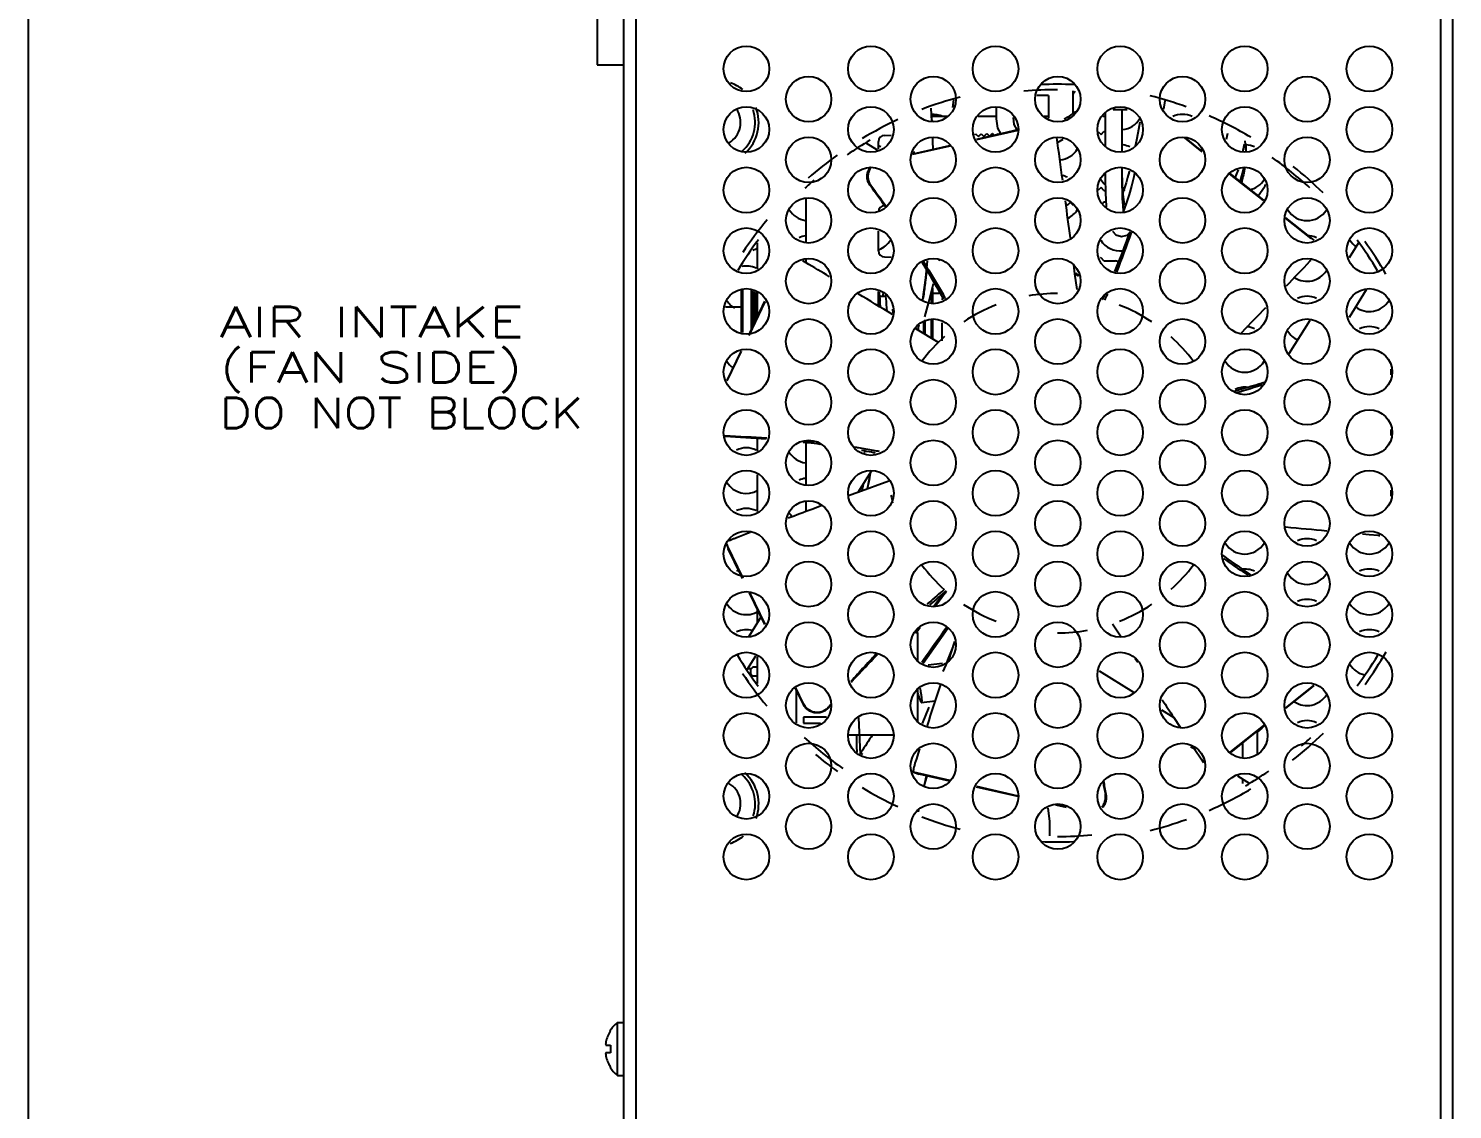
# Model space of a CAD drawing. Header units: inches. Extents: x 0 to 34, y 0 to 22.
# Drawn here: x 0 to 5.87, y 14.75 to 19.2 of the extents above; entities that cross this region are included whole.
import ezdxf
from ezdxf.enums import TextEntityAlignment as Align

# ---------------------------------------------------------------- set-up
doc = ezdxf.new("R2010")
doc.units = ezdxf.units.IN
doc.header["$LTSCALE"] = 1.87
doc.header["$MEASUREMENT"] = 0
doc.layers.get('0').update_dxf_attribs({"linetype": 'CONTINUOUS'})
for name, color, linetype in [('02___PRT_ALL_AXES', 7, 'CONTINUOUS'), ('3_ALL_AXES', 7, 'CONTINUOUS'), ('6_ALL_SURFS', 7, 'CONTINUOUS'), ('7_ALL_FEATURES', 7, 'CONTINUOUS')]:
    doc.layers.add(name, color=color, linetype=linetype)
doc.styles.get("Standard").update_dxf_attribs({"font": 'SIMPLEX.SHX'})

msp = doc.modelspace()

# ---------------------------------------------------------------- linework, layer by layer
at = {"color": 8}
for p, q in [((0, 0), (0, 22)), ((2.4563131483, 8.7573040908), (2.4563131483, 21.4463040908)), ((2.5063131483, 8.7573040908), (2.5063131483, 21.4463040908)), ((5.824313148300001, 21.4463040908), (5.824313148300001, 8.7123040908)), ((5.874313148300001, 21.4623040908), (5.874313148300001, 8.7123040908)), ((2.3463131483, 19.8053040908), (2.3463131483, 19.0553040908)), ((2.3463131483, 19.0553040908), (2.4563131483, 19.0553040908)), ((4.2083131483, 18.9283040908), (4.1590263518, 18.9283040908)), ((4.2083131483, 18.9283040908), (4.2083131483, 18.8355442062)), ((4.3083131483, 18.9479947728), (4.3083131483, 18.8550561232)), ((3.7270243799, 18.8219947704), (3.7231172556, 18.8757018912)), ((3.8161249139, 18.910114373), (3.8114309214, 18.8785823235)), ((4.4749318818, 18.8705481853), (4.5316944149, 18.8705481853)), ((4.4770395263, 18.8705481853), (4.4770395263, 18.8714212002)), ((4.6838617046, 18.872145235), (4.6889141312, 18.9070316229)), ((3.7256544259, 18.8433040908), (3.7890471671, 18.8433040908)), ((3.7268406997, 18.8266651036), (3.7271159427, 18.8220246176)), ((3.7271159427, 18.8220246176), (3.7272631742, 18.819490827)), ((3.9180948943, 18.8433040908), (3.9922575567, 18.8433040908)), ((4.1895791296, 18.8433040908), (4.2083131483, 18.8433040908)), ((4.4320948943, 18.8433040908), (4.4419671473, 18.8433040908)), ((3.5306721138, 18.7637328516), (3.5593426997, 18.7642332986)), ((3.7303008178, 18.7496358007), (3.7301872626, 18.7567702543)), ((3.903949392, 18.7674543542), (3.9066938615, 18.7702963356)), ((3.9066938615, 18.7702963356), (3.9070663878, 18.7703028381)), ((3.9070663878, 18.7703028381), (3.9185758246, 18.7591883042)), ((3.9118495809, 18.748365143), (4.083223154100001, 18.7880782432)), ((3.9125490868, 18.7466928544), (4.082168601, 18.7855409091)), ((3.9185758246, 18.7591883042), (3.9296903585, 18.770697741)), ((3.9296903585, 18.770697741), (3.9300628848, 18.7707042435)), ((3.9300628848, 18.7707042435), (3.9415723216, 18.7595897095)), ((3.9415723216, 18.7595897095), (3.9526868555, 18.7710991463)), ((3.9526868555, 18.7710991463), (3.9530593818, 18.7711056488)), ((3.9530593818, 18.7711056488), (3.9640867079, 18.7604566837)), ((3.9652855151, 18.7607332759), (3.9756833525, 18.7715005517)), ((3.9756833525, 18.7715005517), (3.9760558788, 18.7715070542)), ((3.9760558788, 18.7715070542), (3.9829724845, 18.7648277657)), ((3.9944108166, 18.767481244), (3.9986798495, 18.771901957)), ((3.9986798495, 18.771901957), (3.9990523757, 18.7719084595)), ((3.9990523757, 18.7719084595), (4.0018498582, 18.7692069621)), ((4.2446276945, 18.7351814913), (4.2681050258, 18.7477775996)), ((4.4126167953, 18.7791272533), (4.4129893215, 18.7791337558)), ((4.4129893215, 18.7791337558), (4.4244987583, 18.7680192218)), ((4.4244987583, 18.7680192218), (4.4356132923, 18.7795286586)), ((4.4356132923, 18.7795286586), (4.4420691473, 18.779641346)), ((4.7681463016, 18.7535594925), (4.8401782611, 18.6962216204)), ((4.7739135737, 18.7511425322), (4.8388019976, 18.6993472118)), ((4.9467390594, 18.7713634769), (4.940607074, 18.7465528609)), ((5.0225659954, 18.6964798913), (5.0193378394, 18.7411177816)), ((3.4541172927, 18.7335191066), (3.5002533752, 18.704634671)), ((3.5061084239, 18.7070599116), (3.5061084239, 18.7387366592)), ((3.648283689, 18.6861679986), (3.8017807176, 18.7213235111)), ((3.6490769919, 18.6879508353), (3.8011503647, 18.7228320011)), ((5.0099008655, 18.6958493056), (5.0167656846, 18.7287793427)), ((4.9982282184, 18.5725255978), (5.0141969666, 18.6310133261)), ((4.953619827, 18.6059214533), (5.0932746726, 18.494755358)), ((4.9552822213, 18.6066058067), (5.0939916292, 18.4965086016)), ((4.9778596288, 18.5886857045), (4.991326681499999, 18.6215401438)), ((3.474832092, 18.5569363525), (3.4713519473, 18.5584805658)), ((3.4732532998, 18.5558614104), (3.4713519473, 18.5584805658)), ((4.4126167953, 18.5374809283), (4.4129893215, 18.5374744259)), ((4.4244987583, 18.5493927966), (4.4129893215, 18.5374744259)), ((4.4356132923, 18.537079523), (4.4244987583, 18.5493927966)), ((4.4356132923, 18.537079523), (4.4422951824, 18.5369628902)), ((3.2061084239, 18.5017487284), (3.2061084239, 18.3248594532)), ((4.2790550693, 18.4828193737), (4.2865197764, 18.4756107898)), ((4.2865197764, 18.4756107898), (4.297634310299999, 18.4871202266)), ((4.297634310299999, 18.4871202266), (4.2980068366, 18.487126729)), ((4.2980068366, 18.487126729), (4.3095162734, 18.4760121951)), ((4.4313466764, 18.4851104486), (4.4356132923, 18.4895286586)), ((4.4356132923, 18.4895286586), (4.4442913026, 18.4896801339)), ((4.5200059521, 18.4591122631), (4.515984591, 18.4495527742)), ((4.530059318999999, 18.487347204), (4.5200059521, 18.4591122631)), ((5.1844796001, 18.4221556884), (5.2893420845, 18.3386845215)), ((5.1853174189, 18.4241858133), (5.2908570246, 18.3406498547)), ((3.5061084239, 18.2878715224), (3.5061084239, 18.36954827)), ((4.4719943091, 18.3693314028), (4.4849827908, 18.3535270866)), ((4.4849827908, 18.3535270866), (4.5083173244, 18.3464091032)), ((4.5081649297, 18.3464125392), (4.5327648396, 18.3527739763)), ((4.5327648396, 18.3527739763), (4.539309366499999, 18.3589162834)), ((5.2908570246, 18.3406498547), (5.3024181706, 18.3314692717)), ((3.0063131483, 18.3208789078), (3.0063131483, 18.2129437011)), ((5.4488727789, 18.2603966739), (5.4876582414, 18.3223473149)), ((3.2075546586, 18.2387189968), (3.1939717702, 18.2467494514)), ((3.2061084239, 18.2517487284), (3.2061084239, 18.2394798355)), ((3.5306721138, 18.26287533), (3.5585784445, 18.2623882232)), ((3.6974208864, 18.2344138477), (3.6933091932, 18.2409182594)), ((3.7020429198, 18.1760934897), (3.7090438494, 18.2471656316)), ((3.7570638311, 18.2465520223), (3.7580211835, 18.2503878711)), ((4.3169171699, 18.1933787717), (4.3122651703, 18.2295119787)), ((4.4244987583, 18.2593927966), (4.4222522115, 18.2570664292)), ((4.4356132923, 18.247079523), (4.4244987583, 18.2593927966)), ((4.4356132923, 18.247079523), (4.4835669226, 18.2462424893)), ((5.2863299469, 18.2453660727), (5.2907097104, 18.249992867)), ((3.6888510101, 18.0878066979), (3.7020429198, 18.1760934897)), ((3.7146066211, 18.0764376111), (3.7337715673, 18.1532263009)), ((4.3167183227, 18.1934701355), (4.320630807300001, 18.1975216319)), ((4.3168732717, 18.1933731265), (4.3310291436, 18.1845105542)), ((4.325285577, 18.1282001726), (4.3169171699, 18.1933787717)), ((4.320630807300001, 18.1975216319), (4.3210033336, 18.1975281344)), ((4.3210033336, 18.1975281344), (4.3325127704, 18.1864136005)), ((2.9413131483, 17.9525883621), (2.9413131483, 18.1240198196)), ((2.9463131483, 17.9505172943), (2.9463131483, 18.1260908874)), ((2.9813131483, 18.1240198196), (2.9813131483, 17.9606641406)), ((2.9863131483, 17.9711055989), (2.9863131483, 18.1219487518)), ((2.9913131483, 18.1198776839), (2.9913131483, 17.9815470573)), ((2.9963131483, 17.9919885157), (2.9963131483, 18.1178066161)), ((3.0013131483, 18.1157355483), (3.0013131483, 18.002429974)), ((3.0063131483, 18.1136644805), (3.0063131483, 18.0128714324)), ((3.5061084239, 18.0601182529), (3.5061084239, 18.11954827)), ((3.5358889189, 18.0998040908), (3.5119326207, 18.0998040908)), ((3.7238131462, 18.1133256355), (3.7238131297, 18.0733249138)), ((3.7293131483, 18.1353626375), (3.7293131483, 18.0710467315)), ((5.5186778828, 18.1270703925), (5.4475823551, 18.0135120326)), ((2.9727735981, 17.938793475), (3.0392587333, 18.0770628773)), ((2.9765320103, 17.9505696622), (3.0382173769, 18.0795938908)), ((3.6979665864, 18.0163092172), (3.7146066211, 18.0764376111)), ((3.7754799151, 18.0881731382), (3.7728865913, 18.0928599238)), ((4.4309033263, 18.0872531895), (4.4313336239, 18.0881864922)), ((3.6933131483, 17.9468547363), (3.6933131483, 17.9994941225)), ((3.6988132154, 17.9929279643), (3.6988131483, 18.0033040908)), ((3.6988131673, 17.9435189317), (3.6988132154, 17.9929279643)), ((3.7238131483, 18.0033040908), (3.7238131396, 17.9283562525)), ((3.7293131483, 18.0033040908), (3.7293131483, 17.9250204541)), ((5.2010225421, 17.8645142983), (5.286853833, 18.0016095692)), ((2.9712530004, 17.9395442899), (2.9765320103, 17.9505696622)), ((3.7534564409, 17.9103773579), (3.6608875798, 17.9665773723)), ((5.0036271188, 17.9499570593), (5.0073890904, 17.9538538958)), ((2.8818647812, 17.7533200665), (2.939476155, 17.8732389513)), ((2.8826309941, 17.7513235399), (2.9417062867, 17.8741826628)), ((5.6203131483, 17.8003751586), (5.6203131483, 17.776233023)), ((5.6219554077, 17.7962602789), (5.6219343109, 17.7803233669)), ((2.8734042687, 17.5236693843), (2.870033192, 17.523790029)), ((3.0063131483, 17.5116522324), (3.0063131483, 17.4629437011)), ((5.6203131483, 17.5503751586), (5.6203131483, 17.526233023)), ((5.621931135800001, 17.546386814), (5.6219502272, 17.5302837627)), ((3.2033199219, 17.497009602), (3.1960095292, 17.4977996936)), ((3.2061084239, 17.496572066), (3.2061084239, 17.3248594532)), ((3.4468563121, 17.4560912983), (3.4495679033, 17.4604224266)), ((3.0063131483, 17.3636644805), (3.0063131483, 17.2129437011)), ((3.548649125, 17.3381915014), (3.4208515648, 17.2912641468)), ((3.477166386, 17.3811438336), (3.4208677772, 17.2912200663)), ((3.468186061, 17.3478723687), (3.4594352522, 17.3053970364)), ((3.4687516364, 17.3482613765), (3.4599479756, 17.3056015269)), ((3.4740843709, 17.3762210404), (3.468186061, 17.3478723687)), ((3.4208515648, 17.2912641468), (3.3854804619, 17.2782466856)), ((5.6203131483, 17.3003751586), (5.6203131483, 17.276233023)), ((3.2061084239, 17.2517487284), (3.2061084239, 17.2117707878)), ((3.2698505715, 17.2355441842), (3.2314844511, 17.2213128915)), ((2.9654067864, 17.1214544153), (2.9245949675, 17.1059292464)), ((2.9770804093, 17.1258841514), (2.9654067864, 17.1214544153)), ((5.5027812076, 17.1203365116), (5.5300423301, 17.1179691486)), ((5.5300423301, 17.1179691486), (5.5680367474, 17.114706478)), ((2.8780803024, 17.0820345117), (2.8815215194, 17.072605747)), ((2.8815182274, 17.0725981853), (2.8866031016, 17.0586652158)), ((2.8815215194, 17.072605747), (2.8866470263, 17.0585606554)), ((2.9476580335, 16.9377205828), (2.8820319102, 17.0738383254)), ((2.8866470263, 17.0585606554), (2.8866076221, 17.0586668576)), ((2.9371513995, 16.9543159335), (2.8866470263, 17.0585606554)), ((2.9456982422, 16.9367217223), (2.9371513995, 16.9543159335)), ((5.0243949927, 16.9543851887), (5.0287970254, 16.9514915837)), ((5.0287970254, 16.9514915837), (5.0311128592, 16.9499730002)), ((3.038001269700001, 16.7464259909), (2.9748413845, 16.8767074708)), ((3.038853827, 16.7485677741), (2.9776354882, 16.8755431563)), ((3.77539313, 16.8761075423), (3.7334588764, 16.8189633191)), ((3.0063131483, 16.8117720913), (3.0063131483, 16.7524273583)), ((3.7218099482, 16.8313881489), (3.7174489486, 16.8275874149)), ((2.9729387118, 16.6991195569), (3.0225146721, 16.7783054765)), ((4.4720576395, 16.7500451266), (4.5067798803, 16.696557398)), ((3.6595238265, 16.7133040908), (3.6667383452, 16.7133040908)), ((3.6641013691, 16.7151868478), (3.6629375742, 16.7135570206)), ((3.6780705872, 16.7347168464), (3.6641013691, 16.7151868478)), ((3.6667383452, 16.7133040908), (3.6667383452, 16.5969660636)), ((3.8210905158, 16.6747055343), (3.7884893173, 16.5930730219)), ((3.8204394508, 16.6761935321), (3.793588667, 16.5952184485)), ((2.9986559884, 16.61683618), (2.9628764762, 16.5596868367)), ((2.9877619672, 16.5707922798), (2.9777619672, 16.5607922798)), ((3.0063131483, 16.5707922798), (2.9877619672, 16.5707922798)), ((3.0063131483, 16.6136644805), (3.0063131483, 16.5037292739)), ((3.4960764654, 16.6240769421), (3.490088738, 16.6177706554)), ((3.6909296271, 16.598793353), (3.6845433214, 16.5897054054)), ((3.7890177811, 16.5932919188), (3.7715397161, 16.5528508967)), ((4.565236892200001, 16.6066236727), (4.5755604633, 16.5907642952)), ((2.9662552414, 16.5650836184), (2.9820533058, 16.5650836184)), ((2.9777619672, 16.5607922798), (2.9777619672, 16.543390705)), ((2.9777619672, 16.543390705), (2.9877619672, 16.533390705)), ((2.9790597802, 16.539886768), (2.9812659042, 16.539886768)), ((3.0063131483, 16.533390705), (2.9877619672, 16.533390705)), ((4.4167750194, 16.5563186412), (4.558909112099999, 16.467332693)), ((3.1956226791, 16.4194104562), (3.1643848715, 16.4844707004)), ((3.1971867027, 16.4201632831), (3.1658848972, 16.4850875981)), ((3.1667383452, 16.4794104808), (3.1667383452, 16.3411670738)), ((3.6667383452, 16.479642118), (3.6667383452, 16.3469660636)), ((3.7612759227, 16.4972707471), (3.7605603839, 16.4950943601)), ((5.3011701778, 16.495679545), (5.1850584234, 16.4030550902)), ((5.291134553, 16.4856893076), (5.185707197, 16.4014562996)), ((5.3028375212, 16.4950259243), (5.291134553, 16.4856893076)), ((3.1967852545, 16.4169865282), (3.1956226791, 16.4194104562)), ((3.1971867027, 16.4201632831), (3.1967852545, 16.4169865282)), ((3.3005264588, 16.4067185978), (3.2997942492, 16.4029823067)), ((3.3019253751, 16.4054181677), (3.2997942492, 16.4029823067)), ((3.3107103301, 16.4154352211), (3.3019253751, 16.4054181677)), ((3.7134536965, 16.4051858728), (3.6868721376, 16.3386263738)), ((4.6743779346, 16.3950410813), (4.724183361600001, 16.3638593777)), ((3.1967383452, 16.3648040908), (3.1967383452, 16.3398040908)), ((3.2917237906, 16.3648040908), (3.1967383452, 16.3648040908)), ((3.1967383452, 16.3398040908), (3.2665974196, 16.3398040908)), ((3.4317725857, 16.2123391824), (3.4253391898, 16.3616041994)), ((4.7241147049, 16.3638141469), (4.7505888232, 16.3236823679)), ((3.382555789, 16.2913040908), (3.5680705077, 16.2913040908)), ((3.706772368, 16.330368384), (3.7060943188, 16.3282762686)), ((5.0939021137, 16.3303380467), (4.9554800052, 16.2199162173)), ((5.0946425377, 16.3285377266), (4.9579601763, 16.2188890413)), ((5.0683131483, 16.3074263268), (5.0683131483, 16.2154289825)), ((3.431124041, 16.2140101926), (3.4304808774, 16.2130110666)), ((3.4350170315, 16.2200518558), (3.431124041, 16.2140101926)), ((3.4363987272, 16.2104229718), (3.4400526912, 16.2162845594)), ((3.6754769134, 16.2333484519), (3.6612092865, 16.1887908145)), ((4.8115480556, 16.2319304657), (4.7943126824, 16.2427210227)), ((4.808103141, 16.2368869531), (4.8114444823, 16.2318615873)), ((4.8114444823, 16.2318615873), (4.8375290997, 16.1926966435)), ((5.0083131483, 16.2592875375), (5.0083131483, 16.1980320129)), ((4.8375290997, 16.1926966435), (4.8475249234, 16.1781035021)), ((3.6507707485, 16.1375587679), (3.6744654005, 16.1296169529)), ((3.6507723498, 16.1375635218), (3.650881854, 16.137527606)), ((3.8009665117, 16.1033190036), (3.650881854, 16.137527606)), ((3.650881854, 16.137527606), (3.6745745311, 16.1295860859)), ((3.6745745311, 16.1295860859), (3.6744669361, 16.1296215105)), ((3.8001040518, 16.1012398057), (3.6745745311, 16.1295860859)), ((3.6941154807, 16.0782612297), (3.704003867, 16.122923295)), ((3.6951708207, 16.079995408), (3.7067773224, 16.1222953857)), ((5.036509004, 16.091089075), (4.9892467166, 16.1206785941)), ((5.0083131483, 16.1087416656), (5.0083131483, 16.0906887377)), ((4.0829357862, 16.0374048735), (3.9110391093, 16.0762721054)), ((4.083011262599999, 16.0390329075), (3.9117810752, 16.0780611832)), ((4.4422423783, 16.0466383371), (4.4447065689, 16.0437359646)), ((4.4441313478, 16.0469209664), (4.4447065689, 16.0437359646)), ((3.6710294526, 15.9739904544), (3.6728403657, 15.9821696577)), ((4.2448785108, 16.0005284622), (4.2359178032, 16.0025764091)), ((4.2824017525, 15.991942415), (4.2448785108, 16.0005284622)), ((4.2731128124, 15.9957033065), (4.2452314399, 16.0020582718)), ((2.3977415372, 15.0690328628), (2.3993975298, 15.0690328628)), ((2.3818314826, 15.0124352808), (2.3823375724, 15.0122359138)), ((2.3823375724, 14.9803722678), (2.3818314975, 14.9801728839)), ((2.3823375724, 15.0122359138), (2.4013503286, 15.0122359138)), ((2.4013503286, 14.9803722678), (2.3823375724, 14.9803722678)), ((2.4013503286, 15.0122359138), (2.4002701795, 14.9963040908)), ((2.4002701795, 14.9963040908), (2.4013503286, 14.9803722678)), ((2.3993975298, 14.9235753188), (2.3977415372, 14.9235753188))]:
    msp.add_line(p, q, dxfattribs=at)
for points in [[(3.9924794969, 18.8809925463), (3.9921915225, 18.8320906037), (3.9977898412, 18.7943104969), (4.0101427415, 18.7711307553)], [(4.31903996, 18.8631531778), (4.2875557306, 18.8393875396), (4.2728122497, 18.830780378)], [(4.4420197531, 18.8569155352), (4.4420339271, 18.785747076), (4.4421163834, 18.7196526208)], [(4.5121081666, 18.6979471067), (4.5121186986, 18.7183627346), (4.5120803838, 18.7524189048), (4.5120320453, 18.7874317488), (4.512013340899999, 18.8235136609), (4.5120198486, 18.8605483693), (4.5120250299, 18.8705481853)], [(4.078034318399999, 18.7868803268), (4.0664272806, 18.8085630758), (4.0628023195, 18.837821612)], [(4.5176887426, 18.4502586569), (4.5151522982, 18.4750120203), (4.513396581399999, 18.5021985703), (4.5123397772, 18.530727611), (4.511845574200001, 18.5602099262), (4.511736737200001, 18.5903518744), (4.5118331052, 18.6210100387), (4.511873191999999, 18.6287584046)], [(4.4418114274, 18.6068292439), (4.4417359112, 18.5876422089), (4.4423976989, 18.5276731824), (4.4452117064, 18.4712132558), (4.445582694, 18.468216828)], [(4.5631260611, 18.6075287711), (4.5596733813, 18.5927673757), (4.549973395199999, 18.5547143304), (4.5400989849, 18.5194832247), (4.530059318999999, 18.487347204)], [(5.1019977656, 18.5607934141), (5.0985655846, 18.5506306509), (5.0727474088, 18.5134032878)], [(3.4447165022, 17.3293127872), (3.4390205948, 17.3045353417), (3.4380032212, 17.2975188628)], [(3.6910863022, 16.5868808096), (3.7657145169, 16.6950980343), (3.792663064, 16.7318063373)]]:
    msp.add_lwpolyline(points, dxfattribs=at)
for centre, radius, start, end in [((2.8403131483, 18.8173040908), 0.172, 51.8947502716, 71.27534038729999), ((4.2453131483, 17.4123040908), 1.54, 90, 95.19531537120002), ((2.8403131483, 18.8173040908), 0.0975, 300.684798859, 34.6837769668), ((2.8403131483, 18.8173040908), 0.1575, 310.9091897936, 19.435017694), ((2.8403131483, 18.8173040908), 0.172, 312.5817399025, 21.1798345636), ((0.7555163915, 18.6481119304), 2.976684293, 3.4388894163, 3.9080033556), ((4.2453131483, 17.4123040908), 1.54, 120.1396537333, 124.3432505179), ((3.5311084239, 18.7387366592), 0.025, 91, 180), ((0.6702529177000001, 18.6439537403), 3.0620516977, 1.9779230153, 2.1103996249), ((0.6322419779, 18.6427626292), 3.1000812063, 1.1847121966, 1.9756770087), ((-31.2116986988, 13.7732989536), 35.8019283069, 7.712615097799999, 7.998415192999999), ((0.5645290039, 18.64619789), 3.0889348935, 0.7926628392, 0.9472378433), ((4.6439852648, 18.7056954367), 0.3788709591, 2.9972163205, 3.6593069867), ((4.621148092, 18.7046951635), 0.4017292414, 358.8355595771001, 2.9693774131), ((3.5223662007, 18.5948086575), 0.0628072605, 142.6722868683, 160.0105164012), ((3.5254846966, 18.5937455568), 0.06279609400000001, 141.8651270163, 160.0748128123), ((4.2453131483, 17.4123040908), 1.54, 47.4726058038, 54.8944432819), ((4.2453131483, 17.4123040908), 1.54, 130.7607542628, 132.5885192135), ((-1.6049872557, 14.8680708191), 6.2760119969, 35.0184712285, 35.9869482902), ((-1.7638318988, 14.6709667987), 6.5226037578, 35.627983881, 36.5675203126), ((3.5311084239, 18.4487366592), 0.025, 91, 180), ((-49.3928764397, 11.3429724342), 54.14483571180001, 7.4261781602, 7.5891984424), ((4.2453131483, 17.4123040908), 1.54, 143.2716863138, 148.9606954592), ((1.0943812307, 19.599804628), 3.6638048909, 337.5886933067, 340.3130863953), ((1.0744561306, 19.559972975), 3.675587831, 338.2852831595, 340.9975411072), ((4.2453131483, 17.4123040908), 1.54, 31.0139049004, 36.6613142798), ((3.5311084239, 18.2878715224), 0.025, 180, 269), ((-14.8177651834, -12.2315268418), 35.4026557884, 59.21001215890001, 59.39266335920001), ((0.5689702361, 16.3123458451), 3.6654209029, 29.06226361280001, 31.7027452907), ((4.4831665313, 18.2233040908), 0.0229418926, 66.07608336770001, 89), ((-20.5423737649, 42.7016206521), 35.5700762367, 316.3363523843, 316.5634103764), ((-24.8634182384, -28.9741906479), 54.9278395639, 58.83261827800001, 59.00477615640001), ((4.2453131483, 17.4123040908), 0.7, 90, 99.79935829440002), ((1.6542507945, 19.3679681286), 3.0577818886, 335.2580161992, 335.6023122787), ((1.6680693291, 19.3226474732), 3.0362412322, 335.9352852991999, 336.4667504176001), ((4.2453131483, 17.4123040908), 0.7, 111.1896935803, 123.5817063328), ((4.2453131483, 17.4123040908), 0.7, 56.28189523640001, 68.6787757028), ((-34.0864464092, 55.6920392843), 54.33689916149999, 316.0108411832, 316.1585345305), ((-2.521830367, 18.9886407569), 6.2766652007, 350.5762854146, 350.7756822798), ((4.2453131483, 17.4123040908), 0.7, 131.8317122456, 142.9740435923), ((4.2453131483, 17.4123040908), 0.7, 36.9481179268, 48.0319015088), ((4.0700078508, 20.9916764262), 3.404347556, 286.0222797642, 287.5490595277), ((4.1100019631, 20.8521591475), 3.2592110848, 285.3678362827, 286.0234717118), ((4.0731398721, 20.8383994642), 3.2646937405, 286.2870128326, 286.7172160925), ((4.0225608966, 21.0049452728), 3.4387496731, 286.7261250023, 288.0796669503), ((2.6523475, 11.2711970093), 6.2563788964, 86.3983260474, 87.9751455418), ((2.5987702189, 11.4933651864), 6.0346107664, 85.7752089735, 87.3830828173), ((2.7499919082, 13.3361897), 4.185442455, 83.6002424419, 83.7820586229), ((2.7949353765, 13.2846014652), 4.2377773407, 84.2741573856, 84.45169959859999), ((2.7684291826, 13.4984458969), 4.0221422766, 82.8965043335, 83.60361194420001), ((2.8054640379, 13.3891621623), 4.1326879021, 83.94433304900001, 84.2747710296), ((2.8833180595, 14.2911588167), 3.221032658, 79.3719447021, 80.10281307009998), ((2.895413622, 14.3560996489), 3.1549750603, 79.0752170884, 79.3703258163), ((4.2453131483, 17.4123040908), 0.7, 190.8282917444, 193.5651290928), ((18.4303148465, -23.7074822101), 43.6597149997, 110.3723835259, 110.5092995092), ((9.442869502, 61.8905823921), 44.943341822, 264.5657600815, 264.7820084861), ((5.636205825499999, 17.9117140703), 0.7999175742, 265.1113167931999, 265.6009094752), ((6.8991356684, 19.7311784592), 3.3430872851, 233.7341780809, 235.9754329359), ((4.2453131483, 17.4123040908), 0.7, 216.9068171442, 228.1117957331), ((4.2453131483, 17.4123040908), 0.7, 312.0245938147, 323.1710158716), ((6.8669520176, 19.7557983869), 3.3530482098, 234.7092697743, 236.6661158883), ((7.0488837786, 19.9499061864), 3.6081600434, 235.9480858878, 236.1921247374), ((5.782706048300001, 14.519199525), 3.1061409373, 130.2050647289, 131.7115660666), ((5.7758312802, 14.47056514), 3.129295274, 129.5080374706, 131.0247237791), ((20.0888991396, 4.9590176562), 20.198610479, 143.8154075428, 144.0257666477), ((5.8446133527, 14.4494549509), 3.1993974861, 131.7081155693, 131.9023013109), ((4.2453131483, 17.4123040908), 0.7, 236.3617949161, 248.7558277252), ((4.2453131483, 17.4123040908), 0.7, 291.3757134831, 303.7746010721), ((16.2873066897, 7.7376937751), 15.400902598, 144.2570150524, 144.8749879582), ((4.2453131483, 17.4123040908), 0.7, 270, 280.1865170939), ((4.2453131483, 17.4123040908), 1.54, 210.9779845817, 216.7005608154), ((6.7118969817, 13.4922673291), 4.4837232771, 135.7308443843, 135.8595433251), ((4.2453131483, 17.4123040908), 1.54, 323.3664358146, 329.0474147661), ((43.6697334459, 3.3723970051), 42.0112756337, 161.7984078617, 162.034737839), ((8.7938053239, 11.6957176834), 7.2366872466, 139.270006983, 139.3838202342), ((40.1421138733, 39.6956554138), 42.4123741612, 213.2576904629, 213.3751584926), ((4.2453131483, 17.4123040908), 1.54, 227.2639079427, 234.8500935581), ((6.089045580800001, 16.3244726286), 2.674338486, 180.7106567036, 182.2705605357), ((11.6222029848, 10.9395809133), 9.7423501891, 146.6790330473, 147.1792886608), ((4.2453131483, 17.4123040908), 1.54, 310.8212666521, 312.6749647772), ((2.8403131483, 16.0073040908), 0.1575, 341.5314874474, 49.09080972319999), ((2.8403131483, 16.0073040908), 0.172, 339.5144318673, 48.0183594508), ((11.3160138216, 17.3587221007), 6.9978780825, 190.3882117972, 190.8067696959), ((11.0050683416, 17.2307314431), 6.6668809409, 189.7462973373, 190.2280102745), ((4.2453131483, 17.4123040908), 1.54, 300.2001173198, 304.4340974956), ((2.8403131483, 16.0073040908), 0.0975, 326.2952838506, 59.71258253420001), ((2.8403131483, 16.0073040908), 0.172, 288.4509771183, 309.661770401), ((4.2453131483, 17.4123040908), 1.54, 270, 275.274764217), ((2.5183046671, 14.9963040908), 0.1393857294, 148.5482322077, 168.0155951175), ((2.4357830584, 15.0138059795), 0.0550285635, 168.0001688256, 170.8347542838), ((2.4357958767, 14.9788047023), 0.0550416207, 189.1656897845, 191.9996027643), ((2.5183046671, 14.9963040908), 0.1393857294, 191.9844048825, 211.4517677923)]:
    msp.add_arc(centre, radius, start, end, dxfattribs=at)
for points, start_tangent, end_tangent in [([(5.0171120518, 18.6323557306), (5.0158946578, 18.6247055511), (5.009769215, 18.5929885393), (5.0040472282, 18.5689269133)], (-0.1504752213649268, -0.9886137808847175), (-0.2478716733308123, -0.9687928744371438)), ([(3.4713519473, 18.5584805658), (3.4643776345, 18.5708792672), (3.4602743249, 18.5854800781), (3.4598777676, 18.6011261344), (3.4633427396, 18.6162791726)], (-0.5876530649146633, 0.8091130176288124), (0.3419401504862137, 0.9397217319427416)), ([(3.4664476769, 18.6151460177), (3.4629952701, 18.5999431361), (3.4634444249, 18.5841498241), (3.4676815414, 18.5694006696), (3.474832092, 18.5569363525)], (-0.3408914878510343, -0.9401026505178613), (0.5954338589273426, -0.8034043313568167)), ([(3.7833353492, 18.0911569454), (3.7820248781, 18.0934635795), (3.7165018059, 18.2038528286), (3.6974208864, 18.2344138477)], (-0.4936261256538577, 0.8696742195051905), (-0.5335136047587933, 0.8457914834858992)), ([(3.704991968, 18.20375495), (3.7014242974, 18.1744948562), (3.6977089947, 18.1455326825), (3.6938261277, 18.1166396918), (3.6897827495, 18.0878144963), (3.6897296041, 18.087443311)], (-0.1178424501463031, -0.9930323040785312), (-0.1417675406718416, -0.9898999769733595)), ([(3.510968523, 17.4599660808), (3.4857010233, 17.4645611904), (3.4239150602, 17.4749096119), (3.4073325581, 17.4774796271)], (-0.9831131367396881, 0.1829987988207885), (-0.9885840921493664, 0.1506701455140116)), ([(2.9245949675, 17.1059292464), (2.9112416498, 17.1006932819), (2.89948814, 17.095757613), (2.8900357478, 17.0913702503), (2.8887952539, 17.0907275585)], (-0.9344260317181479, -0.356157256345389), (-0.8851122834268468, -0.4653775303201833)), ([(3.490088738, 16.6177706554), (3.4770896569, 16.6039979017), (3.4191582913, 16.5412937405), (3.3919646018, 16.5111453906)], (-0.6878654237369642, -0.7258382456354631), (-0.667108175210119, -0.7449608597556152)), ([(3.4942214238, 16.61482052), (3.4786451347, 16.5986906892), (3.4201059812, 16.5366933396), (3.3929972589, 16.5072749019)], (-0.6964215553353799, -0.7176329265468875), (-0.6749641043002557, -0.7378505661081746)), ([(3.2997942492, 16.4029823067), (3.2891701089, 16.3933660816), (3.2757196673, 16.386098501), (3.2604601828, 16.382280822), (3.244930334, 16.3823659893), (3.2298907134, 16.3862613506), (3.2159417974, 16.3939664552), (3.2046333296, 16.404669258), (3.1967852545, 16.4169865282)], (-0.6582870131044769, -0.7527670345983453), (-0.4324423773797245, 0.9016615719027689)), ([(3.1971867027, 16.4201632831), (3.2050907513, 16.407823798), (3.2164795649, 16.3971150223), (3.2305156052, 16.3894393645), (3.2456356205, 16.3856079508), (3.2612255713, 16.3856203979), (3.2765241475, 16.3895680569), (3.2899628801, 16.3969769151), (3.3005264588, 16.4067185978)], (0.434288049635518, -0.9007740504387202), (0.6509919562107007, 0.7590846283181903)), ([(3.6612092865, 16.1887908145), (3.6569752209, 16.1750868332), (3.6535040537, 16.1628207491), (3.6510392471, 16.152695464), (3.6496788046, 16.1448751359), (3.6495774164, 16.1396475708), (3.6507708202, 16.137559028)], (-0.3042926538092925, -0.9525785956222711), (0.9466618165918096, -0.3222288084686024)), ([(4.4280593588, 15.9943232518), (4.4342273481, 16.0027583521), (4.440681607799999, 16.0171796203), (4.4432703048, 16.032305405), (4.4422423783, 16.0466383371)], (0.6554067469255895, 0.7552761058609073), (-0.187442467724084, 0.9822755831707851)), ([(4.4447065689, 16.0437359646), (4.4455986538, 16.0294339253), (4.4428922129, 16.0143870889), (4.4363607207, 16.0000774366), (4.4293770565, 15.990837391)], (0.1779545181922275, -0.9840387133924011), (-0.6739688941786405, -0.7387597239154424)), ([(2.3814570411, 15.0225710603), (2.3814531264, 15.0225466985), (2.3812595695, 15.0212300633), (2.3811081059, 15.0199569036), (2.3810001182, 15.018738492), (2.3809370698, 15.0175887681), (2.3809199844, 15.0165227562), (2.3809485288, 15.0155649199), (2.3810199771, 15.0147288565), (2.3811285119, 15.0140289473), (2.3812679435, 15.01346072), (2.3814342941, 15.0130110932), (2.3816251365, 15.0126694895), (2.3818314826, 15.0124352808)], (-0.1588890792857822, -0.9872964400238241), (0.7554215294856961, -0.655239126418357)), ([(2.3818314975, 14.9801728839), (2.3818255517, 14.9801676867), (2.3816062663, 14.979911066), (2.3814132112, 14.9795494961), (2.3812475196, 14.9790780903), (2.381111284, 14.9784891626), (2.3810079793, 14.9777739633), (2.3809426118, 14.9769314112), (2.380919599, 14.9759728359), (2.3809412093, 14.9749106745), (2.3810074829, 14.9737697272), (2.381117302, 14.9725638751), (2.3812689226, 14.9713082992), (2.3814570411, 14.9700371213)], (-0.7554580265026445, -0.6551970468437186), (0.1588918268279831, -0.987295997848298))]:
    msp.add_spline(points, degree=3, dxfattribs=dict(at, start_tangent=start_tangent, end_tangent=end_tangent))
at = {"layer": '02___PRT_ALL_AXES', "color": 8}
for p, q in [((2.429790657, 14.8868040908), (2.429790657, 15.1058040908)), ((2.429790657, 15.1058040908), (2.4563131483, 15.1058040908)), ((2.429790657, 14.8868040908), (2.4563131483, 14.8868040908))]:
    msp.add_line(p, q, dxfattribs=at)
for start, end in [(128.9502420658, 148.8474615127), (211.1525384873, 231.0497579342)]:
    msp.add_arc((2.5183046671, 14.9963040908), 0.1408012073, start, end, dxfattribs=at)
at = {"layer": '3_ALL_AXES', "color": 8}
for p, q in [((3.7293131483, 18.1128040908), (3.7567959585, 18.1128040908)), ((2.8747689925, 18.0563040908), (2.9413131483, 18.0563040908)), ((3.7693131483, 18.0908285923), (3.7693131483, 18.0851299926)), ((3.7693131483, 17.9167613534), (3.7693131483, 17.991478189))]:
    msp.add_line(p, q, dxfattribs=at)
for centre, radius in [((2.9613131483, 19.0383040908), 0.094), ((3.4753131483, 19.0383040908), 0.094), ((3.9893131483, 19.0383040908), 0.094), ((4.5033131483, 19.0383040908), 0.094), ((5.0173131483, 19.0383040908), 0.094), ((5.531313148300001, 19.0383040908), 0.094), ((3.2183131483, 18.9133040908), 0.0935), ((3.7323131483, 18.9133040908), 0.0935), ((4.2463131483, 18.9133040908), 0.0935), ((4.7603131483, 18.9133040908), 0.0935), ((5.2743131483, 18.9133040908), 0.0935), ((2.9613131483, 18.7883040908), 0.094), ((3.4753131483, 18.7883040908), 0.094), ((3.9893131483, 18.7883040908), 0.094), ((4.5033131483, 18.7883040908), 0.094), ((5.0173131483, 18.7883040908), 0.094), ((5.531313148300001, 18.7883040908), 0.094), ((3.2183131483, 18.6633040908), 0.0935), ((3.7323131483, 18.6633040908), 0.0935), ((4.2463131483, 18.6633040908), 0.0935), ((4.7603131483, 18.6633040908), 0.0935), ((5.2743131483, 18.6633040908), 0.0935), ((2.9613131483, 18.5383040908), 0.094), ((3.4753131483, 18.5383040908), 0.094), ((3.9893131483, 18.5383040908), 0.094), ((4.5033131483, 18.5383040908), 0.094), ((5.0173131483, 18.5383040908), 0.094), ((5.531313148300001, 18.5383040908), 0.094), ((3.2183131483, 18.4133040908), 0.0935), ((3.7323131483, 18.4133040908), 0.0935), ((4.2463131483, 18.4133040908), 0.0935), ((4.7603131483, 18.4133040908), 0.0935), ((5.2743131483, 18.4133040908), 0.0935), ((2.9613131483, 18.2883040908), 0.094), ((3.4753131483, 18.2883040908), 0.094), ((3.9893131483, 18.2883040908), 0.094), ((4.5033131483, 18.2883040908), 0.094), ((5.0173131483, 18.2883040908), 0.094), ((5.531313148300001, 18.2883040908), 0.094), ((3.2183131483, 18.1633040908), 0.0935), ((3.7323131483, 18.1633040908), 0.0935), ((4.2463131483, 18.1633040908), 0.0935), ((4.7603131483, 18.1633040908), 0.0935), ((5.2743131483, 18.1633040908), 0.0935), ((2.9613131483, 18.0383040908), 0.094), ((3.4753131483, 18.0383040908), 0.094), ((3.9893131483, 18.0383040908), 0.094), ((4.5033131483, 18.0383040908), 0.094), ((5.0173131483, 18.0383040908), 0.094), ((5.531313148300001, 18.0383040908), 0.094), ((3.2183131483, 17.9133040908), 0.0935), ((3.7323131483, 17.9133040908), 0.0935), ((4.2463131483, 17.9133040908), 0.0935), ((4.7603131483, 17.9133040908), 0.0935), ((5.2743131483, 17.9133040908), 0.0935), ((2.9613131483, 17.7883040908), 0.094), ((3.4753131483, 17.7883040908), 0.094), ((3.9893131483, 17.7883040908), 0.094), ((4.5033131483, 17.7883040908), 0.094), ((5.0173131483, 17.7883040908), 0.094), ((5.531313148300001, 17.7883040908), 0.094), ((3.2183131483, 17.6633040908), 0.0935), ((3.7323131483, 17.6633040908), 0.0935), ((4.2463131483, 17.6633040908), 0.0935), ((4.7603131483, 17.6633040908), 0.0935), ((5.2743131483, 17.6633040908), 0.0935), ((2.9613131483, 17.5383040908), 0.094), ((3.4753131483, 17.5383040908), 0.094), ((3.9893131483, 17.5383040908), 0.094), ((4.5033131483, 17.5383040908), 0.094), ((5.0173131483, 17.5383040908), 0.094), ((5.531313148300001, 17.5383040908), 0.094), ((3.2183131483, 17.4133040908), 0.0935), ((3.7323131483, 17.4133040908), 0.0935), ((4.2463131483, 17.4133040908), 0.0935), ((4.7603131483, 17.4133040908), 0.0935), ((5.2743131483, 17.4133040908), 0.0935), ((2.9613131483, 17.2883040908), 0.094), ((3.4753131483, 17.2883040908), 0.094), ((3.9893131483, 17.2883040908), 0.094), ((4.5033131483, 17.2883040908), 0.094), ((5.0173131483, 17.2883040908), 0.094), ((5.531313148300001, 17.2883040908), 0.094), ((3.2183131483, 17.1633040908), 0.0935), ((3.7323131483, 17.1633040908), 0.0935), ((4.2463131483, 17.1633040908), 0.0935), ((4.7603131483, 17.1633040908), 0.0935), ((5.2743131483, 17.1633040908), 0.0935), ((2.9613131483, 17.0383040908), 0.094), ((3.4753131483, 17.0383040908), 0.094), ((3.9893131483, 17.0383040908), 0.094), ((4.5033131483, 17.0383040908), 0.094), ((5.0173131483, 17.0383040908), 0.094), ((5.531313148300001, 17.0383040908), 0.094), ((3.2183131483, 16.9133040908), 0.0935), ((3.7323131483, 16.9133040908), 0.0935), ((4.2463131483, 16.9133040908), 0.0935), ((4.7603131483, 16.9133040908), 0.0935), ((5.2743131483, 16.9133040908), 0.0935), ((2.9613131483, 16.7883040908), 0.094), ((3.4753131483, 16.7883040908), 0.094), ((3.9893131483, 16.7883040908), 0.094), ((4.5033131483, 16.7883040908), 0.094), ((5.0173131483, 16.7883040908), 0.094), ((5.531313148300001, 16.7883040908), 0.094), ((3.2183131483, 16.6633040908), 0.0935), ((3.7323131483, 16.6633040908), 0.0935), ((4.2463131483, 16.6633040908), 0.0935), ((4.7603131483, 16.6633040908), 0.0935), ((5.2743131483, 16.6633040908), 0.0935), ((2.9613131483, 16.5383040908), 0.094), ((3.4753131483, 16.5383040908), 0.094), ((3.9893131483, 16.5383040908), 0.094), ((4.5033131483, 16.5383040908), 0.094), ((5.0173131483, 16.5383040908), 0.094), ((5.531313148300001, 16.5383040908), 0.094), ((3.2183131483, 16.4133040908), 0.0935), ((3.7323131483, 16.4133040908), 0.0935), ((4.2463131483, 16.4133040908), 0.0935), ((4.7603131483, 16.4133040908), 0.0935), ((5.2743131483, 16.4133040908), 0.0935), ((2.9613131483, 16.2883040908), 0.094), ((3.4753131483, 16.2883040908), 0.094), ((3.9893131483, 16.2883040908), 0.094), ((4.5033131483, 16.2883040908), 0.094), ((5.0173131483, 16.2883040908), 0.094), ((5.531313148300001, 16.2883040908), 0.094), ((3.2183131483, 16.1633040908), 0.0935), ((3.7323131483, 16.1633040908), 0.0935), ((4.2463131483, 16.1633040908), 0.0935), ((4.7603131483, 16.1633040908), 0.0935), ((5.2743131483, 16.1633040908), 0.0935), ((2.9613131483, 16.0383040908), 0.094), ((3.4753131483, 16.0383040908), 0.094), ((3.9893131483, 16.0383040908), 0.094), ((4.5033131483, 16.0383040908), 0.094), ((5.0173131483, 16.0383040908), 0.094), ((5.531313148300001, 16.0383040908), 0.094), ((3.2183131483, 15.9133040908), 0.0935), ((3.7323131483, 15.9133040908), 0.0935), ((4.2463131483, 15.9133040908), 0.0935), ((4.7603131483, 15.9133040908), 0.0935), ((5.2743131483, 15.9133040908), 0.0935), ((2.9613131483, 15.7883040908), 0.094), ((3.4753131483, 15.7883040908), 0.094), ((3.9893131483, 15.7883040908), 0.094), ((4.5033131483, 15.7883040908), 0.094), ((5.0173131483, 15.7883040908), 0.094), ((5.531313148300001, 15.7883040908), 0.094)]:
    msp.add_circle(centre, radius, dxfattribs=at)
for centre, radius, start, end in [((4.2453131483, 17.4123040908), 1.5625, 87.546288096, 92.55133455450002), ((4.2453131483, 17.4123040908), 1.5625, 104.9350574699, 111.0009287197), ((4.2463131483, 19.0063040908), 0.094, 312.024411259, 320.1143998856), ((4.2453131483, 17.4123040908), 1.5625, 70.1492455842, 75.86760816880002), ((4.2453131483, 17.4123040908), 1.5625, 114.946590719, 121.0582159219), ((3.7323131483, 18.7563040908), 0.094, 65.1181042458, 94.84611592510002), ((4.5033131483, 18.8813040908), 0.094, 276.1039443629, 328.5470838394), ((4.7603131483, 18.7563040908), 0.094, 65.1181042458, 114.8818957542), ((4.2453131483, 17.4123040908), 1.5625, 59.35605701430001, 66.4407697367), ((4.2453131483, 17.4123040908), 1.5625, 125.584855865, 131.2071034783), ((3.4753131483, 18.6313040908), 0.094, 64.71355406079999, 69.10919741949999), ((4.2463131483, 18.7563040908), 0.094, 275.52041163, 328.1336870083001), ((4.5033131483, 18.6313040908), 0.094, 64.71355406079999, 82.37216981019999), ((4.7603131483, 18.7563040908), 0.094, 324.7547458162, 328.1336870082), ((5.0173131483, 18.6313040908), 0.094, 64.71355406079999, 86.55925433540001), ((4.2453131483, 17.4123040908), 1.5625, 45.4847381466, 51.5527800924), ((4.2463131483, 18.5063040908), 0.094, 65.1181042458, 77.682441901), ((4.5033131483, 18.6313040908), 0.094, 211.4529161606, 229.1280801802), ((5.0173131483, 18.6313040908), 0.094, 281.4701776121, 328.5470838394), ((4.5033131483, 18.6313040908), 0.094, 277.445388989, 281.6293609268), ((3.2183131483, 18.5063040908), 0.094, 211.8663129917, 261.5233286484), ((3.4753131483, 18.3813040908), 0.094, 64.71355406079999, 66.52355099769999), ((4.2463131483, 18.5063040908), 0.094, 296.9374455595, 328.1336870083001), ((5.2743131483, 18.5063040908), 0.094, 211.8663129917, 328.1336870083001), ((4.2453131483, 17.4123040908), 1.5625, 140.0774639781, 146.2304584405), ((3.2183131483, 18.2563040908), 0.094, 97.507008788, 114.8818957542), ((3.4753131483, 18.3813040908), 0.094, 290.8908025805, 328.5470838394), ((4.5033131483, 18.3813040908), 0.094, 211.4529161606, 276.2080778082001), ((5.2743131483, 18.2563040908), 0.094, 65.1181042458, 90), ((5.531313148300001, 18.3813040908), 0.094, 211.4529161606, 234.7168844902), ((2.9613131483, 18.3813040908), 0.094, 286.5944635225, 300.4266360132), ((4.2453131483, 17.4123040908), 1.5625, 29.9129339474, 35.8020557837), ((2.9613131483, 18.1313040908), 0.094, 64.71355406079999, 101.4546154609), ((5.2743131483, 18.2563040908), 0.094, 237.4134497018, 328.1336870083001), ((5.2743131483, 18.0063040908), 0.094, 65.1181042458, 114.8818957542), ((2.9613131483, 18.1313040908), 0.094, 211.4529161606, 238.9782997281), ((5.531313148300001, 18.1313040908), 0.094, 232.955121445, 328.5470838394), ((5.0173131483, 17.8813040908), 0.094, 64.71355406079999, 84.67019801229999), ((5.2743131483, 18.0063040908), 0.094, 211.8663129917, 246.7024042423), ((5.531313148300001, 17.8813040908), 0.094, 64.71355406079999, 115.2864459392), ((2.9613131483, 17.8813040908), 0.094, 211.4529161606, 234.3192336928), ((5.0173131483, 17.8813040908), 0.094, 211.4529161606, 328.5470838394), ((5.0173131483, 17.6313040908), 0.094, 82.37216981019999, 115.2864459392), ((2.9613131483, 17.3813040908), 0.094, 64.71355406079999, 115.2864459392), ((3.2183131483, 17.5063040908), 0.094, 211.8663129917, 261.5233286484), ((2.9613131483, 17.3813040908), 0.094, 211.4529161606, 300.4266360132), ((3.2183131483, 17.2563040908), 0.094, 97.507008788, 114.8818957542), ((2.9613131483, 17.1313040908), 0.094, 64.71355406079999, 115.2864459392), ((3.2183131483, 17.2563040908), 0.094, 211.8663129917, 223.968953608), ((5.2743131483, 17.0063040908), 0.094, 65.1181042458, 114.8818957542), ((5.0173131483, 17.1313040908), 0.094, 211.4529161606, 328.5470838394), ((5.531313148300001, 17.1313040908), 0.094, 211.4529161606, 328.5470838394), ((2.9613131483, 16.8813040908), 0.094, 109.4443334684, 115.2864459392), ((5.0173131483, 16.8813040908), 0.094, 64.71355406079999, 97.6278301898), ((5.2743131483, 17.0063040908), 0.094, 211.8663129917, 328.1336870083001), ((5.531313148300001, 16.8813040908), 0.094, 64.71355406079999, 115.2864459392), ((2.9613131483, 16.8813040908), 0.094, 211.4529161606, 302.0353715166), ((5.2743131483, 16.7563040908), 0.094, 65.1181042458, 114.8818957542), ((5.531313148300001, 16.8813040908), 0.094, 211.4529161606, 328.5470838394), ((2.9613131483, 16.6313040908), 0.094, 74.7688083946, 115.2864459392), ((5.531313148300001, 16.6313040908), 0.094, 64.71355406079999, 115.2864459392), ((4.2453131483, 17.4123040908), 1.5625, 324.2632071456, 330.1485275581), ((5.531313148300001, 16.6313040908), 0.094, 211.4529161606, 258.0381322095), ((4.2453131483, 17.4123040908), 1.5625, 213.7039469378, 219.8571111718), ((2.9613131483, 16.6313040908), 0.094, 280.8534229351, 284.5268691549), ((5.2743131483, 16.5063040908), 0.094, 236.5529328062, 328.1336870083001), ((5.0173131483, 16.3813040908), 0.094, 304.5379770879, 328.5470838394), ((5.2743131483, 16.2563040908), 0.094, 65.1181042458, 114.8818957542), ((4.2453131483, 17.4123040908), 1.5625, 308.353197947, 314.563494514), ((4.2453131483, 17.4123040908), 1.5625, 230.2516303214, 234.4795758383), ((4.2453131483, 17.4123040908), 1.5625, 238.9148108559, 245.0265289955), ((4.2453131483, 17.4123040908), 1.5625, 293.5845042683, 300.695632426), ((4.2453131483, 17.4123040908), 1.5625, 248.9720900286, 255.0883554983), ((4.2453131483, 17.4123040908), 1.5625, 284.1577242796, 289.8761325444), ((4.2453131483, 17.4123040908), 1.5625, 267.4801175879, 272.4243297912)]:
    msp.add_arc(centre, radius, start, end, dxfattribs=at)
at = {"layer": '6_ALL_SURFS', "color": 5}
for p, q in [((3.7699221866, 16.5853822645), (3.7113116023, 16.578503216)), ((3.6842964537, 16.4253972265), (3.7401043264, 16.4325795405))]:
    msp.add_line(p, q, dxfattribs=at)
for points in [[(4.4419519303, 18.8568874421), (4.441979211, 18.8325354507), (4.442030627099999, 18.8023168379)], [(4.5121148466, 18.6979498736), (4.5121221971, 18.7068001723), (4.512124652200001, 18.7223939151), (4.5121180199, 18.7381817828), (4.5121036653, 18.7541878834), (4.512082965, 18.7704358515), (4.5120213612, 18.8080419948)], [(4.58463084, 18.8189218916), (4.5817648078, 18.8033442475), (4.5760692481, 18.7736489967), (4.5702908163, 18.7447671931), (4.5650943365, 18.7198946969)], [(4.5243837922, 18.4714074531), (4.5231742649, 18.4745351279), (4.5212226394, 18.4816900039), (4.5194252554, 18.4904554203), (4.5178858155, 18.5001537905), (4.516583857300001, 18.5106297901), (4.5154820479, 18.5217128183), (4.5145549931, 18.5332185954), (4.513791841600001, 18.5450636926), (4.5131853628, 18.5572686961), (4.5127130264, 18.5699505465), (4.512362523, 18.5830401352), (4.5121277584, 18.596464877), (4.5120015351, 18.6102299832), (4.5119642414, 18.6243086706), (4.5119699068, 18.6287183441)], [(4.5409975225, 18.6166947119), (4.5402080556, 18.6135817914), (4.533937660899999, 18.5902460501), (4.5276058558, 18.5681440592), (4.5212509745, 18.5474984532), (4.5149276282, 18.5285937805)], [(4.204754236499999, 15.9895898259), (4.2121370032, 15.9356714613), (4.2118010945, 15.8745963781)]]:
    msp.add_lwpolyline(points, dxfattribs=at)
at = {"layer": '6_ALL_SURFS', "color": 8}
msp.add_arc((4.1525013431, 16.6089925315), 0.5062188079, 196.2596829225, 196.5309734993999, dxfattribs=at)
for points, start_tangent, end_tangent in [([(3.6672065535, 16.464956256), (3.6694734722, 16.4575441875), (3.6724206019, 16.4485915449), (3.6738470033, 16.4445543264), (3.6752298859, 16.440844877), (3.6765601924, 16.4374894721), (3.6778288653, 16.434514387), (3.6790274099, 16.4319426615), (3.6801495813, 16.4297843934), (3.6806802515, 16.4288624502), (3.6811896975, 16.4280464447), (3.6816772092, 16.4273372347), (3.6821420763, 16.4267356778), (3.6825835884, 16.4262426319), (3.6830010354, 16.4258589548), (3.6833937069, 16.4255855041), (3.6837608926, 16.4254231378), (3.6841018824, 16.4253727135), (3.684296391, 16.425397489)], (0.2845527763455152, -0.958660376501532), (0.9726808104952342, 0.2321465935445414)), ([(3.684296391, 16.425397489), (3.6844159659, 16.425435089), (3.6847024329, 16.4256111222), (3.684960573, 16.4259016707), (3.685078813, 16.4260900988), (3.6851897916, 16.4263071332), (3.685389956, 16.4268260725), (3.6855610492, 16.4274565918), (3.6857030541, 16.4281967947), (3.6858159535, 16.4290447847), (3.6858997306, 16.4299986653), (3.6859798489, 16.432216512), (3.6859432725, 16.4348351628), (3.6857898648, 16.4378394455), (3.6855194892, 16.4412141879), (3.6851320091, 16.444944218), (3.6846282208, 16.449011657), (3.6840126526, 16.4533878004), (3.6832907657, 16.4580412368), (3.6824680211, 16.4629405551), (3.680541804, 16.4733511925), (3.6782776907, 16.4843684231)], (0.9726808103390735, 0.2321465941988456), (-0.2104124243328792, 0.977612710477089))]:
    msp.add_spline(points, degree=3, dxfattribs=dict(at, start_tangent=start_tangent, end_tangent=end_tangent))
at = {"layer": '7_ALL_FEATURES', "color": 8}
msp.add_line((3.5666048966, 18.0317657927), (3.5656620159, 18.0471187043), dxfattribs=at)
for points in [[(3.5151830486, 18.054652871), (3.5150579242, 18.05664728), (3.5139192534, 18.0736945412), (3.5128538319, 18.0883717459), (3.5118371753, 18.1009885804), (3.5108629961, 18.1116226137), (3.5101960741, 18.1178551099)], [(3.5247827029, 18.1118131304), (3.5247754496, 18.1117454775), (3.5238067476, 18.1011940011), (3.5236944757, 18.0998040908)], [(3.5351811026, 18.1075059722), (3.5358479465, 18.1003000389), (3.5366907084, 18.0900988851), (3.5375560592, 18.0785921888), (3.5384385528, 18.0659253706), (3.5393440072, 18.0521162005), (3.5401255807, 18.0396307109)]]:
    msp.add_lwpolyline(points, dxfattribs=at)

# ---------------------------------------------------------------- texts
at = {"color": 5}
for s, width, p, p2 in [('AIR INTAKE ', 1.160804020100502, (0.7881948172, 17.9319053284), (2.1631948172, 17.9319053284)), ('(FAN SIDE)', 1.235294117647059, (0.7881948172, 17.7444053284), (2.0381948172, 17.7444053284)), ('DO NOT BLOCK', 1.058823529411765, (0.7881948172, 17.5569053284), (2.2881948172, 17.5569053284))]:
    msp.add_text(s, height=0.125, dxfattribs=dict(at, width=width)).set_placement(p, p2, align=Align.FIT)

doc.saveas('drawing.dxf')
